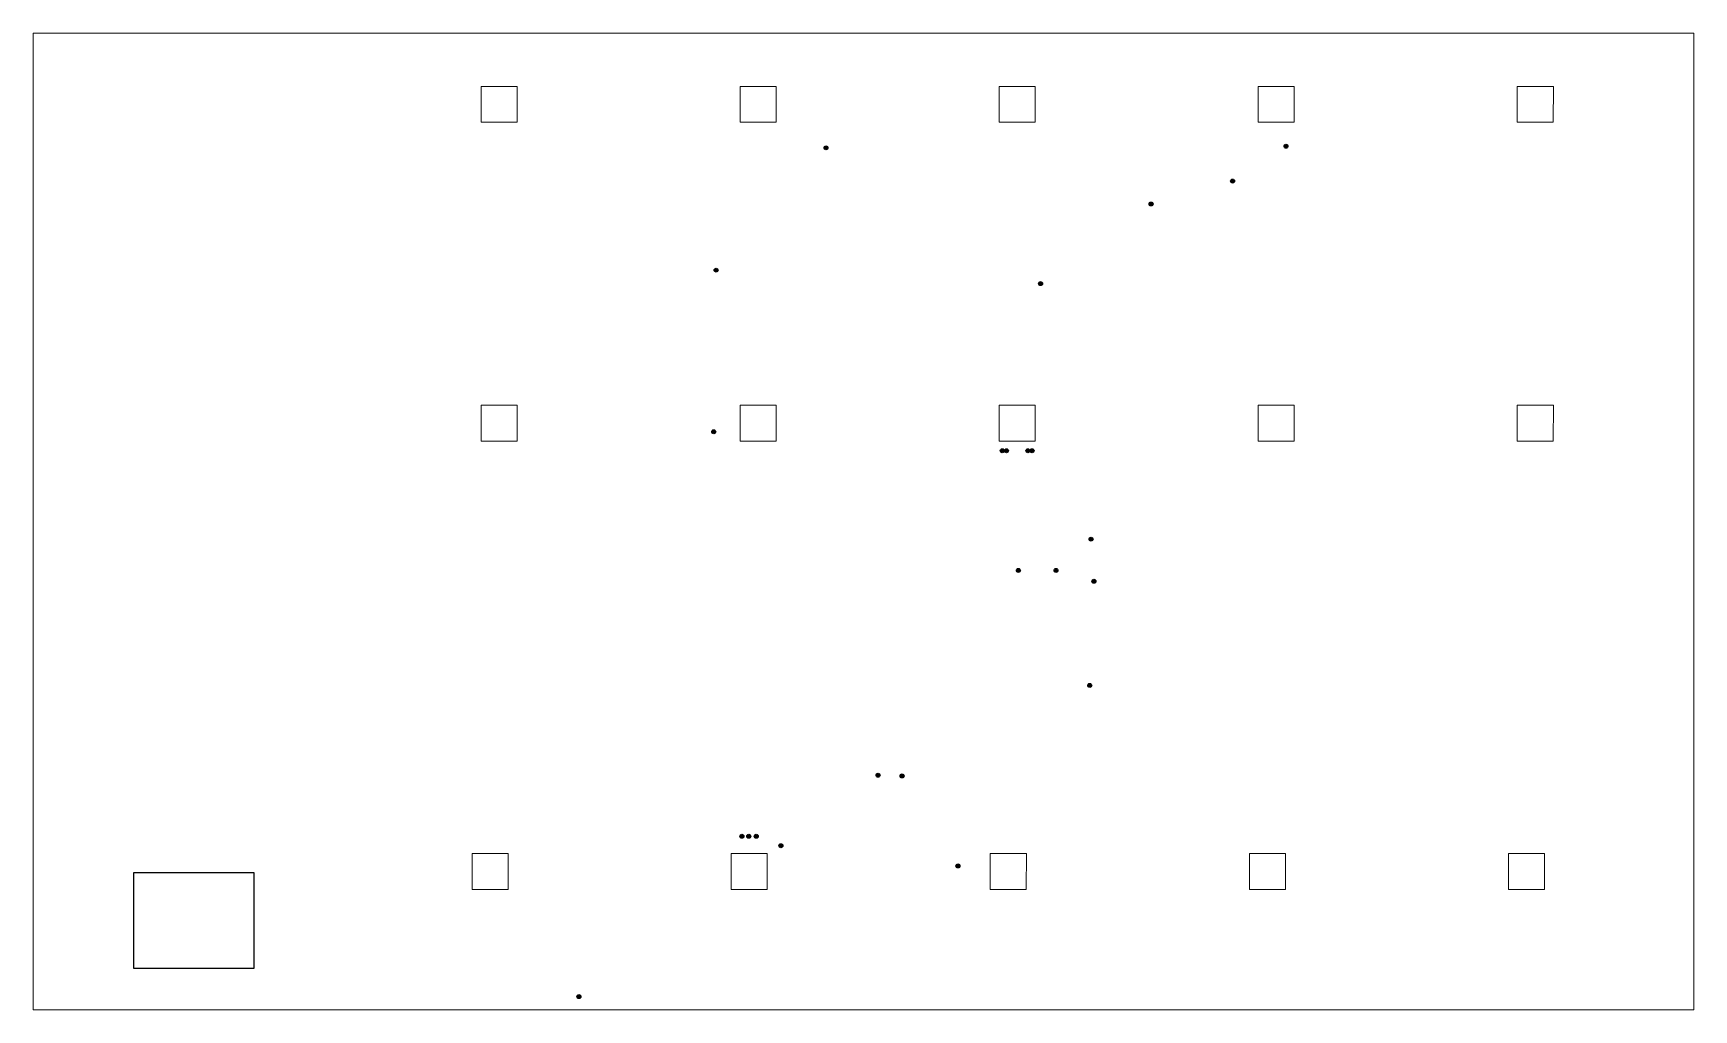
# Model space of a CAD drawing. Header units: millimetres. Extents: x 180381 to 249607, y 163854 to 204565.
import ezdxf

# ---------------------------------------------------------------- set-up
doc = ezdxf.new("R2010")
doc.units = ezdxf.units.MM
doc.layers.add('Boundary', color=50, linetype='Continuous', lineweight=0)
doc.layers.add('Obstacle', color=8, linetype='Continuous', lineweight=0)
doc.layers.add('Destination', color=3, linetype='Continuous')
doc.layers.add('instrument2', color=1, linetype='Continuous')

msp = doc.modelspace()

# ---------------------------------------------------------------- hatches: boundary and pattern name
at = {"layer": 'instrument2'}
h = msp.add_hatch(color=256, dxfattribs=at)
edge = h.paths.add_edge_path()
edge.add_arc((213430, 199786), 82.1, 0, 360)
h = msp.add_hatch(color=256, dxfattribs=at)
edge = h.paths.add_edge_path()
edge.add_arc((213430, 199786), 82.1, 0, 360)
h = msp.add_hatch(color=256, dxfattribs=at)
edge = h.paths.add_edge_path()
edge.add_arc((213430, 199786), 82.1, 0, 360)
h = msp.add_hatch(color=256, dxfattribs=at)
edge = h.paths.add_edge_path()
edge.add_arc((213430, 199786), 82.1, 0, 360)
h = msp.add_hatch(color=256, dxfattribs=at)
edge = h.paths.add_edge_path()
edge.add_arc((232607, 199853), 82.1, 0, 360)
h = msp.add_hatch(color=256, dxfattribs=at)
edge = h.paths.add_edge_path()
edge.add_arc((232607, 199853), 82.1, 0, 360)
h = msp.add_hatch(color=256, dxfattribs=at)
edge = h.paths.add_edge_path()
edge.add_arc((232607, 199853), 82.1, 0, 360)
h = msp.add_hatch(color=256, dxfattribs=at)
edge = h.paths.add_edge_path()
edge.add_arc((232607, 199853), 82.1, 0, 360)
h = msp.add_hatch(color=256, dxfattribs=at)
edge = h.paths.add_edge_path()
edge.add_arc((230380, 198401), 82.1, 0, 360)
h = msp.add_hatch(color=256, dxfattribs=at)
edge = h.paths.add_edge_path()
edge.add_arc((230380, 198401), 82.1, 0, 360)
h = msp.add_hatch(color=256, dxfattribs=at)
edge = h.paths.add_edge_path()
edge.add_arc((230380, 198401), 82.1, 0, 360)
h = msp.add_hatch(color=256, dxfattribs=at)
edge = h.paths.add_edge_path()
edge.add_arc((230380, 198401), 82.1, 0, 360)
h = msp.add_hatch(color=256, dxfattribs=at)
edge = h.paths.add_edge_path()
edge.add_arc((226981, 197444), 82.1, 0, 360)
h = msp.add_hatch(color=256, dxfattribs=at)
edge = h.paths.add_edge_path()
edge.add_arc((226981, 197444), 82.1, 0, 360)
h = msp.add_hatch(color=256, dxfattribs=at)
edge = h.paths.add_edge_path()
edge.add_arc((226981, 197444), 82.1, 0, 360)
h = msp.add_hatch(color=256, dxfattribs=at)
edge = h.paths.add_edge_path()
edge.add_arc((226981, 197444), 82.1, 0, 360)
h = msp.add_hatch(color=256, dxfattribs=at)
edge = h.paths.add_edge_path()
edge.add_arc((208850, 194686), 82.1, 0, 360)
h = msp.add_hatch(color=256, dxfattribs=at)
edge = h.paths.add_edge_path()
edge.add_arc((208850, 194686), 82.1, 0, 360)
h = msp.add_hatch(color=256, dxfattribs=at)
edge = h.paths.add_edge_path()
edge.add_arc((208850, 194686), 82.1, 0, 360)
h = msp.add_hatch(color=256, dxfattribs=at)
edge = h.paths.add_edge_path()
edge.add_arc((208850, 194686), 82.1, 0, 360)
h = msp.add_hatch(color=256, dxfattribs=at)
edge = h.paths.add_edge_path()
edge.add_arc((222375, 194125), 82.1, 0, 360)
h = msp.add_hatch(color=256, dxfattribs=at)
edge = h.paths.add_edge_path()
edge.add_arc((222375, 194125), 82.1, 0, 360)
h = msp.add_hatch(color=256, dxfattribs=at)
edge = h.paths.add_edge_path()
edge.add_arc((222375, 194125), 82.1, 0, 360)
h = msp.add_hatch(color=256, dxfattribs=at)
edge = h.paths.add_edge_path()
edge.add_arc((222375, 194125), 82.1, 0, 360)
h = msp.add_hatch(color=256, dxfattribs=at)
edge = h.paths.add_edge_path()
edge.add_arc((208750, 187948), 82.1, 0, 360)
h = msp.add_hatch(color=256, dxfattribs=at)
edge = h.paths.add_edge_path()
edge.add_arc((208750, 187948), 82.1, 0, 360)
h = msp.add_hatch(color=256, dxfattribs=at)
edge = h.paths.add_edge_path()
edge.add_arc((208750, 187948), 82.1, 0, 360)
h = msp.add_hatch(color=256, dxfattribs=at)
edge = h.paths.add_edge_path()
edge.add_arc((208750, 187948), 82.1, 0, 360)
h = msp.add_hatch(color=256, dxfattribs=at)
edge = h.paths.add_edge_path()
edge.add_arc((220780, 187158), 82.1, 0, 360)
h = msp.add_hatch(color=256, dxfattribs=at)
edge = h.paths.add_edge_path()
edge.add_arc((220780, 187158), 82.1, 0, 360)
h = msp.add_hatch(color=256, dxfattribs=at)
edge = h.paths.add_edge_path()
edge.add_arc((220780, 187158), 82.1, 0, 360)
h = msp.add_hatch(color=256, dxfattribs=at)
edge = h.paths.add_edge_path()
edge.add_arc((220780, 187158), 82.1, 0, 360)
h = msp.add_hatch(color=256, dxfattribs=at)
edge = h.paths.add_edge_path()
edge.add_arc((220953, 187158), 82.1, 0, 360)
h = msp.add_hatch(color=256, dxfattribs=at)
edge = h.paths.add_edge_path()
edge.add_arc((220953, 187158), 82.1, 0, 360)
h = msp.add_hatch(color=256, dxfattribs=at)
edge = h.paths.add_edge_path()
edge.add_arc((220953, 187158), 82.1, 0, 360)
h = msp.add_hatch(color=256, dxfattribs=at)
edge = h.paths.add_edge_path()
edge.add_arc((220953, 187158), 82.1, 0, 360)
h = msp.add_hatch(color=256, dxfattribs=at)
edge = h.paths.add_edge_path()
edge.add_arc((221847, 187158), 82.1, 0, 360)
h = msp.add_hatch(color=256, dxfattribs=at)
edge = h.paths.add_edge_path()
edge.add_arc((221847, 187158), 82.1, 0, 360)
h = msp.add_hatch(color=256, dxfattribs=at)
edge = h.paths.add_edge_path()
edge.add_arc((221847, 187158), 82.1, 0, 360)
h = msp.add_hatch(color=256, dxfattribs=at)
edge = h.paths.add_edge_path()
edge.add_arc((221847, 187158), 82.1, 0, 360)
h = msp.add_hatch(color=256, dxfattribs=at)
edge = h.paths.add_edge_path()
edge.add_arc((222020, 187158), 82.1, 0, 360)
h = msp.add_hatch(color=256, dxfattribs=at)
edge = h.paths.add_edge_path()
edge.add_arc((222020, 187158), 82.1, 0, 360)
h = msp.add_hatch(color=256, dxfattribs=at)
edge = h.paths.add_edge_path()
edge.add_arc((222020, 187158), 82.1, 0, 360)
h = msp.add_hatch(color=256, dxfattribs=at)
edge = h.paths.add_edge_path()
edge.add_arc((222020, 187158), 82.1, 0, 360)
h = msp.add_hatch(color=256, dxfattribs=at)
edge = h.paths.add_edge_path()
edge.add_arc((224480, 183472), 82.1, 0, 360)
h = msp.add_hatch(color=256, dxfattribs=at)
edge = h.paths.add_edge_path()
edge.add_arc((224480, 183472), 82.1, 0, 360)
h = msp.add_hatch(color=256, dxfattribs=at)
edge = h.paths.add_edge_path()
edge.add_arc((224480, 183472), 82.1, 0, 360)
h = msp.add_hatch(color=256, dxfattribs=at)
edge = h.paths.add_edge_path()
edge.add_arc((224480, 183472), 82.1, 0, 360)
h = msp.add_hatch(color=256, dxfattribs=at)
edge = h.paths.add_edge_path()
edge.add_arc((221451, 182169), 82.1, 0, 360)
h = msp.add_hatch(color=256, dxfattribs=at)
edge = h.paths.add_edge_path()
edge.add_arc((221451, 182169), 82.1, 0, 360)
h = msp.add_hatch(color=256, dxfattribs=at)
edge = h.paths.add_edge_path()
edge.add_arc((221451, 182169), 82.1, 0, 360)
h = msp.add_hatch(color=256, dxfattribs=at)
edge = h.paths.add_edge_path()
edge.add_arc((221451, 182169), 82.1, 0, 360)
h = msp.add_hatch(color=256, dxfattribs=at)
edge = h.paths.add_edge_path()
edge.add_arc((223019, 182169), 82.1, 0, 360)
h = msp.add_hatch(color=256, dxfattribs=at)
edge = h.paths.add_edge_path()
edge.add_arc((223019, 182169), 82.1, 0, 360)
h = msp.add_hatch(color=256, dxfattribs=at)
edge = h.paths.add_edge_path()
edge.add_arc((223019, 182169), 82.1, 0, 360)
h = msp.add_hatch(color=256, dxfattribs=at)
edge = h.paths.add_edge_path()
edge.add_arc((223019, 182169), 82.1, 0, 360)
h = msp.add_hatch(color=256, dxfattribs=at)
edge = h.paths.add_edge_path()
edge.add_arc((224600, 181717), 82.1, 0, 360)
h = msp.add_hatch(color=256, dxfattribs=at)
edge = h.paths.add_edge_path()
edge.add_arc((224600, 181717), 82.1, 0, 360)
h = msp.add_hatch(color=256, dxfattribs=at)
edge = h.paths.add_edge_path()
edge.add_arc((224600, 181717), 82.1, 0, 360)
h = msp.add_hatch(color=256, dxfattribs=at)
edge = h.paths.add_edge_path()
edge.add_arc((224600, 181717), 82.1, 0, 360)
h = msp.add_hatch(color=256, dxfattribs=at)
edge = h.paths.add_edge_path()
edge.add_arc((224425, 177374), 82.1, 0, 360)
h = msp.add_hatch(color=256, dxfattribs=at)
edge = h.paths.add_edge_path()
edge.add_arc((224425, 177374), 82.1, 0, 360)
h = msp.add_hatch(color=256, dxfattribs=at)
edge = h.paths.add_edge_path()
edge.add_arc((224425, 177374), 82.1, 0, 360)
h = msp.add_hatch(color=256, dxfattribs=at)
edge = h.paths.add_edge_path()
edge.add_arc((224425, 177374), 82.1, 0, 360)
h = msp.add_hatch(color=256, dxfattribs=at)
edge = h.paths.add_edge_path()
edge.add_arc((215600, 173633), 82.1, 0, 360)
h = msp.add_hatch(color=256, dxfattribs=at)
edge = h.paths.add_edge_path()
edge.add_arc((215600, 173633), 82.1, 0, 360)
h = msp.add_hatch(color=256, dxfattribs=at)
edge = h.paths.add_edge_path()
edge.add_arc((215600, 173633), 82.1, 0, 360)
h = msp.add_hatch(color=256, dxfattribs=at)
edge = h.paths.add_edge_path()
edge.add_arc((215600, 173633), 82.1, 0, 360)
h = msp.add_hatch(color=256, dxfattribs=at)
edge = h.paths.add_edge_path()
edge.add_arc((216601, 173602), 82.1, 0, 360)
h = msp.add_hatch(color=256, dxfattribs=at)
edge = h.paths.add_edge_path()
edge.add_arc((216601, 173602), 82.1, 0, 360)
h = msp.add_hatch(color=256, dxfattribs=at)
edge = h.paths.add_edge_path()
edge.add_arc((216601, 173602), 82.1, 0, 360)
h = msp.add_hatch(color=256, dxfattribs=at)
edge = h.paths.add_edge_path()
edge.add_arc((216601, 173602), 82.1, 0, 360)
h = msp.add_hatch(color=256, dxfattribs=at)
edge = h.paths.add_edge_path()
edge.add_arc((209923, 171086), 82.1, 0, 360)
h = msp.add_hatch(color=256, dxfattribs=at)
edge = h.paths.add_edge_path()
edge.add_arc((209923, 171086), 82.1, 0, 360)
h = msp.add_hatch(color=256, dxfattribs=at)
edge = h.paths.add_edge_path()
edge.add_arc((209923, 171086), 82.1, 0, 360)
h = msp.add_hatch(color=256, dxfattribs=at)
edge = h.paths.add_edge_path()
edge.add_arc((209923, 171086), 82.1, 0, 360)
h = msp.add_hatch(color=256, dxfattribs=at)
edge = h.paths.add_edge_path()
edge.add_arc((210211, 171086), 82.1, 0, 360)
h = msp.add_hatch(color=256, dxfattribs=at)
edge = h.paths.add_edge_path()
edge.add_arc((210211, 171086), 82.1, 0, 360)
h = msp.add_hatch(color=256, dxfattribs=at)
edge = h.paths.add_edge_path()
edge.add_arc((210211, 171086), 82.1, 0, 360)
h = msp.add_hatch(color=256, dxfattribs=at)
edge = h.paths.add_edge_path()
edge.add_arc((210211, 171086), 82.1, 0, 360)
h = msp.add_hatch(color=256, dxfattribs=at)
edge = h.paths.add_edge_path()
edge.add_arc((210524, 171086), 82.1, 0, 360)
h = msp.add_hatch(color=256, dxfattribs=at)
edge = h.paths.add_edge_path()
edge.add_arc((210524, 171086), 82.1, 0, 360)
h = msp.add_hatch(color=256, dxfattribs=at)
edge = h.paths.add_edge_path()
edge.add_arc((210524, 171086), 82.1, 0, 360)
h = msp.add_hatch(color=256, dxfattribs=at)
edge = h.paths.add_edge_path()
edge.add_arc((210524, 171086), 82.1, 0, 360)
h = msp.add_hatch(color=256, dxfattribs=at)
edge = h.paths.add_edge_path()
edge.add_arc((211550, 170693), 82.1, 0, 360)
h = msp.add_hatch(color=256, dxfattribs=at)
edge = h.paths.add_edge_path()
edge.add_arc((211550, 170693), 82.1, 0, 360)
h = msp.add_hatch(color=256, dxfattribs=at)
edge = h.paths.add_edge_path()
edge.add_arc((211550, 170693), 82.1, 0, 360)
h = msp.add_hatch(color=256, dxfattribs=at)
edge = h.paths.add_edge_path()
edge.add_arc((211550, 170693), 82.1, 0, 360)
h = msp.add_hatch(color=256, dxfattribs=at)
edge = h.paths.add_edge_path()
edge.add_arc((218932, 169850), 82.1, 0, 360)
h = msp.add_hatch(color=256, dxfattribs=at)
edge = h.paths.add_edge_path()
edge.add_arc((218932, 169850), 82.1, 0, 360)
h = msp.add_hatch(color=256, dxfattribs=at)
edge = h.paths.add_edge_path()
edge.add_arc((218932, 169850), 82.1, 0, 360)
h = msp.add_hatch(color=256, dxfattribs=at)
edge = h.paths.add_edge_path()
edge.add_arc((218932, 169850), 82.1, 0, 360)
h = msp.add_hatch(color=256, dxfattribs=at)
edge = h.paths.add_edge_path()
edge.add_arc((203130, 164402), 82.1, 0, 360)
h = msp.add_hatch(color=256, dxfattribs=at)
edge = h.paths.add_edge_path()
edge.add_arc((203130, 164402), 82.1, 0, 360)
h = msp.add_hatch(color=256, dxfattribs=at)
edge = h.paths.add_edge_path()
edge.add_arc((203130, 164402), 82.1, 0, 360)
h = msp.add_hatch(color=256, dxfattribs=at)
edge = h.paths.add_edge_path()
edge.add_arc((203130, 164402), 82.1, 0, 360)

# ---------------------------------------------------------------- linework, layer by layer
at = {"layer": 'Boundary'}
msp.add_lwpolyline([(180381, 204565), (249607, 204565), (249607, 163854), (180381, 163854), (180381, 204565)], dxfattribs=at)
at = {"layer": 'Destination', "elevation": 0}
msp.add_lwpolyline([(184574, 169576), (189574, 169576), (189574, 165576), (184574, 165576), (184574, 169576)], dxfattribs=at)
at = {"layer": 'instrument2'}
for centre in [(213430, 199786), (213430, 199786), (213430, 199786), (213430, 199786), (232607, 199853, 0), (232607, 199853, 0), (232607, 199853, 0), (232607, 199853, 0), (230380, 198401, 0), (230380, 198401, 0), (230380, 198401, 0), (230380, 198401, 0), (226981, 197444, 0), (226981, 197444, 0), (226981, 197444, 0), (226981, 197444, 0), (208850, 194686), (208850, 194686), (208850, 194686), (208850, 194686), (222375, 194125), (222375, 194125), (222375, 194125), (222375, 194125), (208750, 187948, 0), (208750, 187948, 0), (208750, 187948, 0), (208750, 187948, 0), (220780, 187158), (220780, 187158), (220780, 187158), (220780, 187158), (220953, 187158), (220953, 187158), (220953, 187158), (220953, 187158), (221847, 187158), (221847, 187158), (221847, 187158), (221847, 187158), (222020, 187158), (222020, 187158), (222020, 187158), (222020, 187158), (224480, 183472, 0), (224480, 183472, 0), (224480, 183472, 0), (224480, 183472, 0), (221451, 182169), (221451, 182169), (221451, 182169), (221451, 182169), (223019, 182169), (223019, 182169), (223019, 182169), (223019, 182169), (224600, 181717), (224600, 181717), (224600, 181717), (224600, 181717), (224425, 177374), (224425, 177374), (224425, 177374), (224425, 177374), (215600, 173633), (215600, 173633), (215600, 173633), (215600, 173633), (216601, 173602), (216601, 173602), (216601, 173602), (216601, 173602), (209923, 171086), (209923, 171086), (209923, 171086), (209923, 171086), (210211, 171086), (210211, 171086), (210211, 171086), (210211, 171086), (210524, 171086), (210524, 171086), (210524, 171086), (210524, 171086), (211550, 170693), (211550, 170693), (211550, 170693), (211550, 170693), (218932, 169850, 0), (218932, 169850, 0), (218932, 169850, 0), (218932, 169850, 0), (203130, 164402, 0), (203130, 164402, 0), (203130, 164402, 0), (203130, 164402, 0)]:
    msp.add_circle(centre, 82.1, dxfattribs=at)
at = {"layer": 'Obstacle'}
for p, q in [((200553, 202200), (200550, 202200)), ((200550, 202200), (200553, 202200)), ((200553, 202350), (200553, 202200)), ((211353, 202200), (211350, 202200)), ((211353, 202200), (211350, 202200)), ((211353, 202350), (211353, 202200)), ((222153, 202200), (222150, 202200)), ((222153, 202200), (222150, 202200)), ((222153, 202350), (222153, 202200))]:
    msp.add_line(p, q, dxfattribs=at)
for points in [[(199050, 202350), (199050, 200850), (200550, 200850), (200553, 202350), (199050, 202350)], [(209850, 202350), (209850, 200850), (211350, 200850), (211353, 202350), (209850, 202350)], [(220650, 202350), (220650, 200850), (222150, 200850), (222153, 202350), (220650, 202350)], [(231450, 202350), (231450, 200850), (232950, 200850), (232953, 202350), (231450, 202350)], [(242250, 202350), (242250, 200850), (243750, 200850), (243753, 202350), (242250, 202350)], [(199050, 189060), (199050, 187560), (200550, 187560), (200553, 189060), (199050, 189060)], [(209850, 189060), (209850, 187560), (211350, 187560), (211353, 189060), (209850, 189060)], [(220650, 189060), (220650, 187560), (222150, 187560), (222153, 189060), (220650, 189060)], [(231450, 189060), (231450, 187560), (232950, 187560), (232953, 189060), (231450, 189060)], [(242250, 189060), (242250, 187560), (243750, 187560), (243753, 189060), (242250, 189060)]]:
    msp.add_lwpolyline(points, dxfattribs=at)
at = {"layer": 'Obstacle', "elevation": 0}
for points in [[(198680, 170370), (198680, 168870), (200180, 168870), (200183, 170370), (198680, 170370)], [(209480, 170370), (209480, 168870), (210980, 168870), (210983, 170370), (209480, 170370)], [(220280, 170370), (220280, 168870), (221780, 168870), (221783, 170370), (220280, 170370)], [(231080, 170370), (231080, 168870), (232580, 168870), (232583, 170370), (231080, 170370)], [(241880, 170370), (241880, 168870), (243380, 168870), (243383, 170370), (241880, 170370)]]:
    msp.add_lwpolyline(points, dxfattribs=at)

doc.saveas('drawing.dxf')
